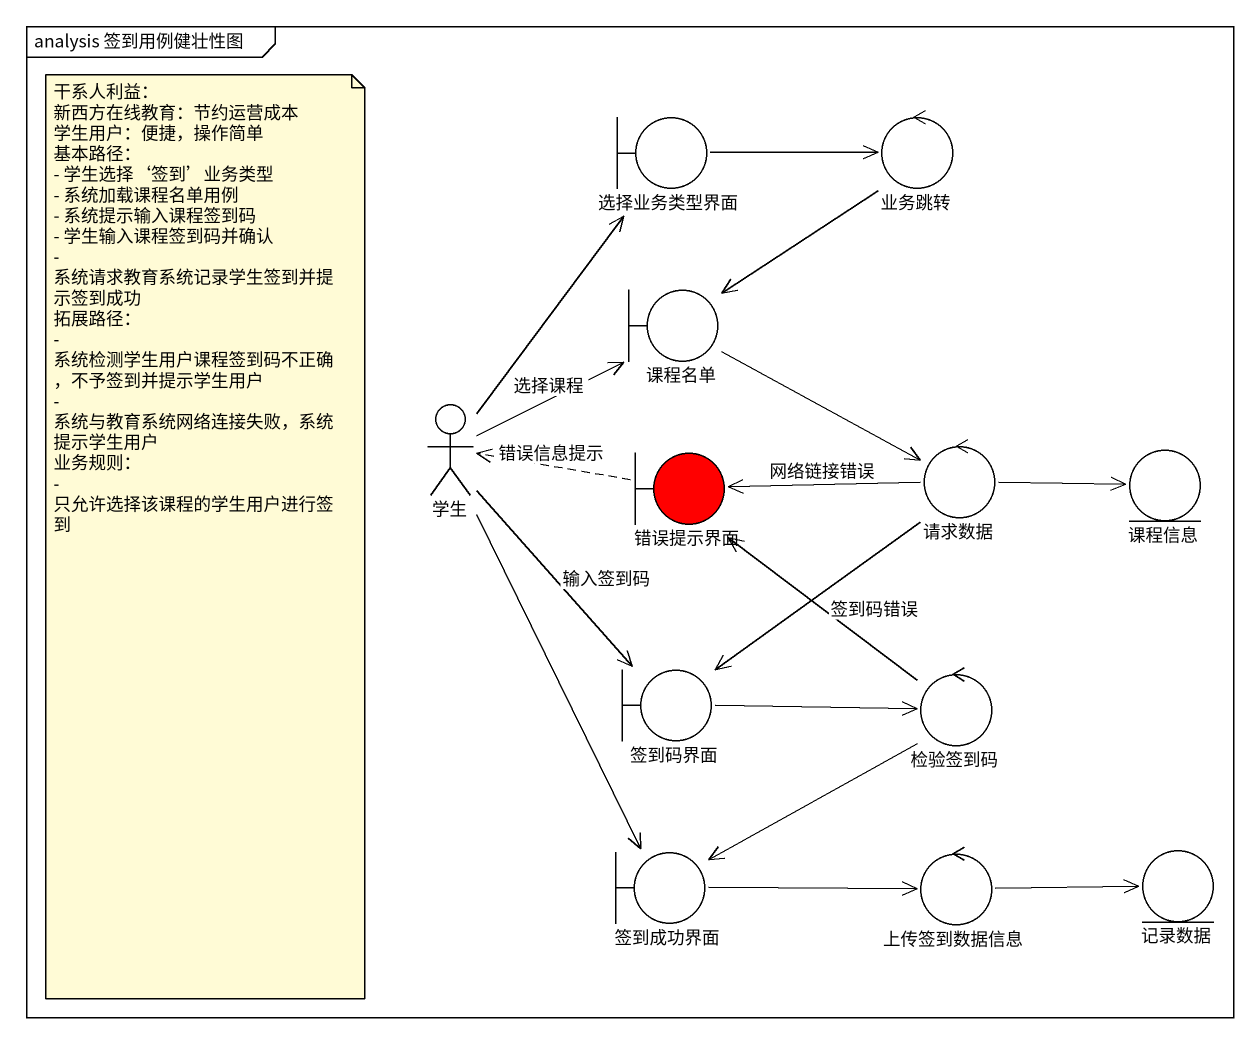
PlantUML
@startuml
mainframe analysis 签到用例健壮性图
boundary 选择业务类型界面
control 业务跳转
boundary 课程名单
actor 学生
boundary 错误提示界面 #FF0000
control 请求数据
entity 课程信息
boundary 签到码界面
control 检验签到码
boundary 签到成功界面
control 上传签到数据信息
entity 记录数据
选择业务类型界面 -right-> 业务跳转
业务跳转 --> 课程名单
课程名单 -right-> 请求数据
学生 -up-> 选择业务类型界面
学生 -up-> 课程名单 : 选择课程
学生 --> 签到码界面 : 输入签到码
学生 --> 签到成功界面
错误提示界面 .left.> 学生 : 错误信息提示
请求数据 -left-> 错误提示界面 : 网络链接错误
请求数据 -right-> 课程信息
请求数据 --> 签到码界面
签到码界面 -right-> 检验签到码
检验签到码 -up-> 错误提示界面 : 签到码错误
检验签到码 --> 签到成功界面
签到成功界面 -right-> 上传签到数据信息
上传签到数据信息 -right-> 记录数据
note as N1
  干系人利益：
  新西方在线教育：节约运营成本
  学生用户：便捷，操作简单
  基本路径：
  - 学生选择‘签到’业务类型
  - 系统加载课程名单用例
  - 系统提示输入课程签到码
  - 学生输入课程签到码并确认
  - 系统请求教育系统记录学生签到并提示签到成功
  拓展路径：
  - 系统检测学生用户课程签到码不正确，不予签到并提示学生用户
  - 系统与教育系统网络连接失败，系统提示学生用户
  业务规则：
  - 只允许选择该课程的学生用户进行签到
end note
@enduml
